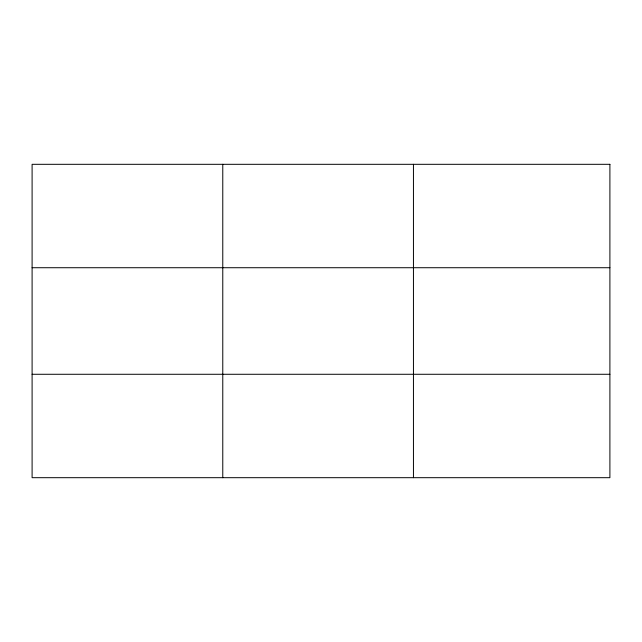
<?xml version="1.0" encoding="UTF-8"?>
<svg xmlns="http://www.w3.org/2000/svg" width="642" height="642" viewBox="0 0 642 642"><rect width="100%" height="100%" fill="white"/><g stroke="black" fill="none" stroke-linecap="round" stroke-linejoin="round"><path stroke-width="0.96" d="M222.774 164.312L222.774 477.688M413.448 164.312L413.448 477.688M32.1 267.722L609.9 267.722M32.1 374.278L609.9 374.278M609.9 164.312L609.9 477.688L32.1 477.688L32.1 164.312L609.9 164.312"/></g></svg>
